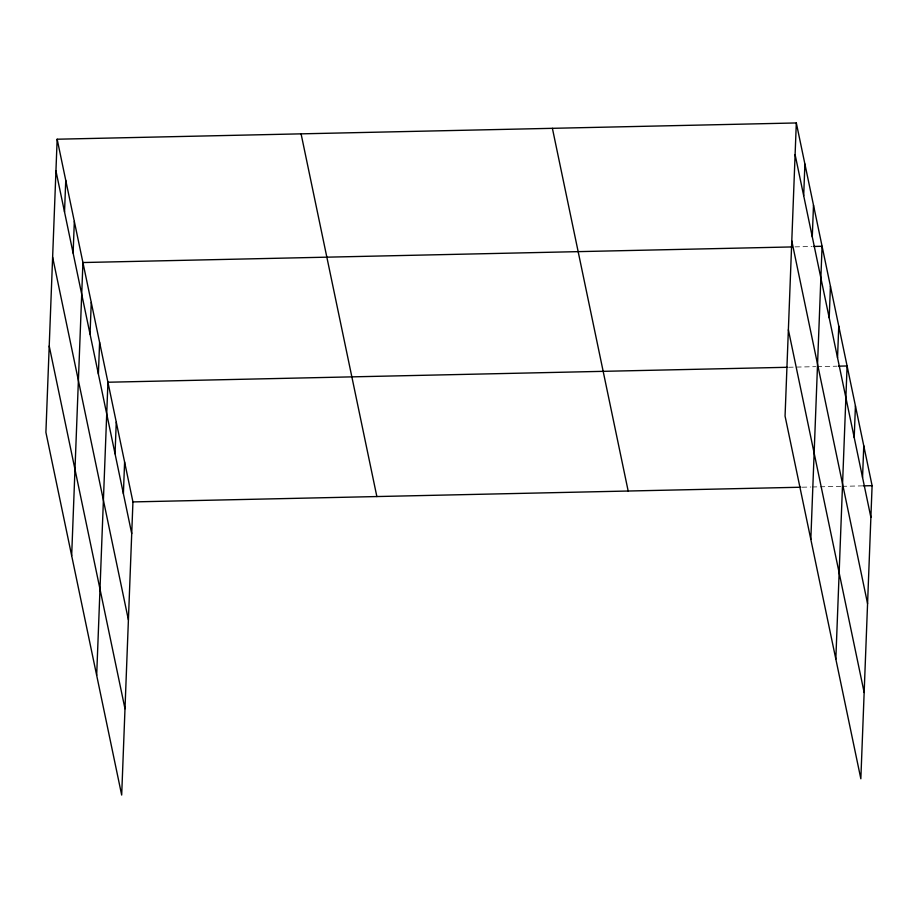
<?xml version="1.0" encoding="UTF-8"?>
<svg xmlns="http://www.w3.org/2000/svg" width="918" height="918" viewBox="0 0 918 918"><rect width="100%" height="100%" fill="white"/><g stroke="black" fill="none" stroke-linecap="round" stroke-linejoin="round"><path stroke-width="0.69" stroke-dasharray="4.59 3.44" d="M794.977 246.873L812.097 246.494M788.608 367.257L815.712 366.661M817.135 366.626L837.113 366.19M802.206 487.206L810.766 487.01M812.189 486.976L840.716 486.356M842.15 486.322L863.54 485.851"/><path stroke-width="1.38" d="M57.157 139.215L45.9 432.332L121.681 795.045L132.938 501.916L57.157 139.215L796.319 122.955L872.1 485.668L860.843 778.785L785.062 416.084L796.319 122.955M64.535 211.978L65.752 180.318M73.119 253.093L74.335 221.422M71.661 555.654L82.93 262.537L792.131 246.931M90.044 334.095L91.261 302.435M98.387 373.993L99.603 342.334M96.677 675.35L107.934 382.232L787.185 367.292M115.048 453.79L116.265 422.131M123.391 493.689L124.607 462.018M803.686 195.729L804.902 164.058M812.281 236.833L813.497 205.173M810.823 539.405L822.08 246.276L813.532 246.46M829.206 317.835L830.423 286.175M837.537 357.733L838.754 326.074M835.828 659.09L847.096 365.972L838.536 366.156M854.21 437.53L855.427 405.871M862.553 477.429L863.769 445.769M132.938 501.916L800.783 487.228M863.54 485.851L872.1 485.668M795.103 154.614L870.884 517.327M791.786 240.895L867.567 603.608M788.378 329.791L864.159 692.505M552.395 128.325L628.176 491.027M301.081 133.844L376.862 496.558M55.941 170.874L131.722 533.587M52.624 257.155L128.405 619.868M49.216 346.052L124.997 708.765"/></g></svg>
